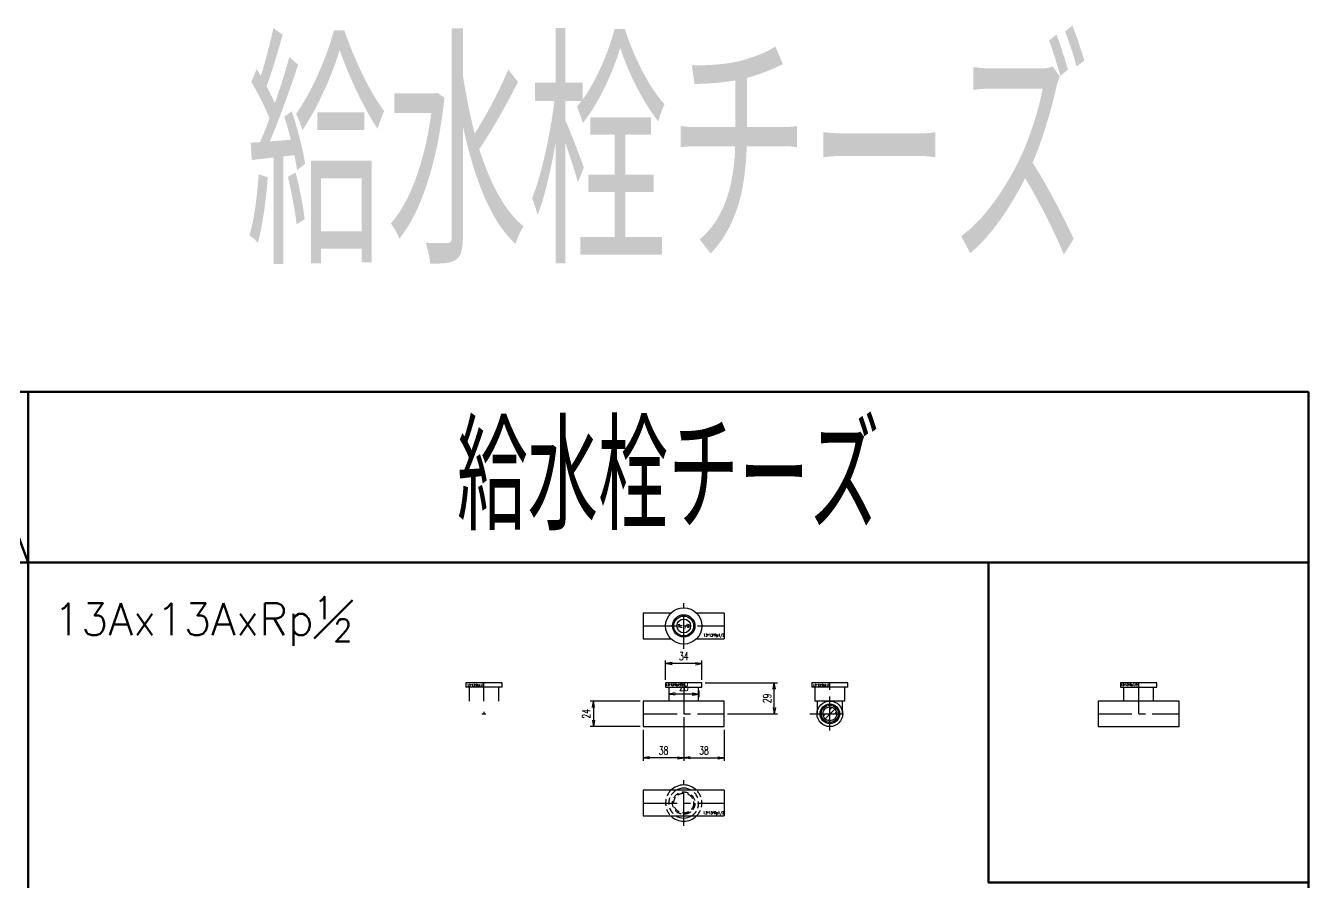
# Model space of a CAD drawing. Header units: millimetres. Extents: x 1711 to 90196, y -23291 to 8516.
# Drawn here: x 41885 to 43088, y -4261 to -3457 of the extents above; entities that cross this region are included whole.
import ezdxf
from ezdxf.enums import TextEntityAlignment as Align

# ---------------------------------------------------------------- set-up
doc = ezdxf.new("R2010")
doc.units = ezdxf.units.MM
doc.header["$PDMODE"] = 35
doc.linetypes.add('CENTER', pattern=[50.8, 31.75, -6.35, 6.35, -6.35])
doc.linetypes.add('HIDDEN', pattern=[9.525, 6.35, -3.175])
doc.layers.add('line', color=153, linetype='Continuous', lineweight=50)
for name, color, linetype in [('TEXT', 7, 'Continuous'), ('寸法', 2, 'Continuous'), ('配管-CVP', 4, 'Continuous'), ('＃配管（PVC)', 21, 'Continuous')]:
    doc.layers.add(name, color=color, linetype=linetype)
doc.styles.add('kpk', font='romans.shx', dxfattribs={"width": 0.7, "bigfont": 'extfont2.shx'})
doc.styles.get("Standard").update_dxf_attribs({"font": 'romans.shx', "bigfont": 'extfont.shx'})
doc.dimstyles.new('KPK-3', dxfattribs={"dimscale": 3, "dimtxt": 2.5, "dimasz": 2, "dimexe": 1, "dimexo": 1, "dimgap": 1, "dimtad": 3, "dimdec": 1, "dimdsep": 46, "dimtxsty": 'kpk', "dimblk": 'OPEN', "dimcen": 2.5, "dimclrd": 2, "dimclre": 2, "dimclrt": 4, "dimadec": 1, "dimazin": 2, "dimtfac": 1, "dimtdec": 1, "dimtmove": 0, "dimatfit": 2, "dimldrblk": 'OPEN', "dimfxl": 0, "dimlwd": -1, "dimlwe": -1, "dimarcsym": 0})

# ---------------------------------------------------------------- blocks, each defined once
blk = doc.blocks.new('_Open')
at = {"color": 0, "linetype": 'ByBlock', "lineweight": -2}
for p, q in [((-1, 0.17), (0, 0)), ((-1, -0.17), (0, 0)), ((0, 0), (-1, 0))]:
    blk.add_line(p, q, dxfattribs=at)
blk = doc.blocks.new('*D2032')
at = {"layer": 'Defpoints', "color": 0, "transparency": 16777216}
for p in [(42502.4, -4102.6), (42464.4, -4114.6), (42464.4, -4143.8)]:
    blk.add_point(p, dxfattribs=at)
at = {"layer": '寸法', "color": 2, "transparency": 16777216}
for p, q in [((42502.4, -4105.6), (42502.4, -4146.8)), ((42464.4, -4117.6), (42464.4, -4146.8)), ((42496.4, -4143.8), (42470.4, -4143.8))]:
    blk.add_line(p, q, dxfattribs=at)
at = {"layer": '寸法', "color": 2, "transparency": 16777216, "xscale": 6, "yscale": 6, "zscale": 6, "rotation": 180}
blk.add_blockref('_Open', (42464.4, -4143.8), dxfattribs=at)
at = {"layer": '寸法', "color": 2, "transparency": 16777216, "xscale": 6, "yscale": 6, "zscale": 6}
blk.add_blockref('_Open', (42502.4, -4143.8), dxfattribs=at)
at = {"layer": '寸法', "color": 4, "transparency": 16777216, "insert": (42483.4, -4137.1), "char_height": 7.5, "attachment_point": 5, "style": 'kpk', "bg_fill": 3, "box_fill_scale": 1.1, "bg_fill_color": 256, "bg_fill_true_color": 13158600, "bg_fill_transparency": 0}
blk.add_mtext('38', dxfattribs=at)
blk = doc.blocks.new('*D2033')
at = {"layer": 'Defpoints', "color": 0, "transparency": 16777216}
for p in [(42502.4, -4102.6), (42540.4, -4114.6), (42540.4, -4143.8)]:
    blk.add_point(p, dxfattribs=at)
at = {"layer": '寸法', "color": 2, "transparency": 16777216}
for p, q in [((42502.4, -4105.6), (42502.4, -4146.8)), ((42540.4, -4117.6), (42540.4, -4146.8)), ((42508.4, -4143.8), (42534.4, -4143.8))]:
    blk.add_line(p, q, dxfattribs=at)
at = {"layer": '寸法', "color": 2, "transparency": 16777216, "xscale": 6, "yscale": 6, "zscale": 6, "rotation": 180}
blk.add_blockref('_Open', (42502.4, -4143.8), dxfattribs=at)
at = {"layer": '寸法', "color": 2, "transparency": 16777216, "xscale": 6, "yscale": 6, "zscale": 6}
blk.add_blockref('_Open', (42540.4, -4143.8), dxfattribs=at)
at = {"layer": '寸法', "color": 4, "transparency": 16777216, "insert": (42521.4, -4137.1), "char_height": 7.5, "attachment_point": 5, "style": 'kpk', "bg_fill": 3, "box_fill_scale": 1.1, "bg_fill_color": 256, "bg_fill_true_color": 13158600, "bg_fill_transparency": 0}
blk.add_mtext('38', dxfattribs=at)
blk = doc.blocks.new('*D2034')
at = {"layer": 'Defpoints', "color": 0, "transparency": 16777216}
for p in [(42519.4, -4073.6), (42587.3, -4073.6), (42540.4, -4102.6)]:
    blk.add_point(p, dxfattribs=at)
at = {"layer": '寸法', "color": 2, "transparency": 16777216}
for p, q in [((42522.4, -4073.6), (42590.3, -4073.6)), ((42587.3, -4096.6), (42587.3, -4079.6)), ((42543.4, -4102.6), (42590.3, -4102.6))]:
    blk.add_line(p, q, dxfattribs=at)
at = {"layer": '寸法', "color": 2, "transparency": 16777216, "xscale": 6, "yscale": 6, "zscale": 6}
for p, rotation in [((42587.3, -4073.6), 90), ((42587.3, -4102.6), 270)]:
    blk.add_blockref('_Open', p, dxfattribs=dict(at, rotation=rotation))
at = {"layer": '寸法', "color": 4, "transparency": 16777216, "insert": (42580.5, -4088.1), "char_height": 7.5, "attachment_point": 5, "rotation": 90, "style": 'kpk', "bg_fill": 3, "box_fill_scale": 1.1, "bg_fill_color": 256, "bg_fill_true_color": 13158600, "bg_fill_transparency": 0}
blk.add_mtext('29', dxfattribs=at)
blk = doc.blocks.new('*D2035')
at = {"layer": 'Defpoints', "color": 0, "transparency": 16777216}
for p in [(42485.4, -4055.5), (42485.4, -4073.6), (42519.4, -4073.6)]:
    blk.add_point(p, dxfattribs=at)
at = {"layer": '寸法', "color": 2, "transparency": 16777216}
for p, q in [((42485.4, -4070.6), (42485.4, -4052.5)), ((42513.4, -4055.5), (42491.4, -4055.5)), ((42519.4, -4070.6), (42519.4, -4052.5))]:
    blk.add_line(p, q, dxfattribs=at)
at = {"layer": '寸法', "color": 2, "transparency": 16777216, "xscale": 6, "yscale": 6, "zscale": 6, "rotation": 180}
blk.add_blockref('_Open', (42485.4, -4055.5), dxfattribs=at)
at = {"layer": '寸法', "color": 2, "transparency": 16777216, "xscale": 6, "yscale": 6, "zscale": 6}
blk.add_blockref('_Open', (42519.4, -4055.5), dxfattribs=at)
at = {"layer": '寸法', "color": 4, "transparency": 16777216, "insert": (42502.4, -4048.7), "char_height": 7.5, "attachment_point": 5, "style": 'kpk', "bg_fill": 3, "box_fill_scale": 1.1, "bg_fill_color": 256, "bg_fill_true_color": 13158600, "bg_fill_transparency": 0}
blk.add_mtext('34', dxfattribs=at)
blk = doc.blocks.new('*D2036')
at = {"layer": 'Defpoints', "color": 0, "transparency": 16777216}
for p in [(42464.4, -4090.6), (42417.8, -4114.6), (42464.4, -4114.6)]:
    blk.add_point(p, dxfattribs=at)
at = {"layer": '寸法', "color": 2, "transparency": 16777216}
for p, q in [((42461.4, -4090.6), (42414.8, -4090.6)), ((42417.8, -4096.6), (42417.8, -4108.6)), ((42461.4, -4114.6), (42414.8, -4114.6))]:
    blk.add_line(p, q, dxfattribs=at)
at = {"layer": '寸法', "color": 2, "transparency": 16777216, "xscale": 6, "yscale": 6, "zscale": 6}
for p, rotation in [((42417.8, -4090.6), 90), ((42417.8, -4114.6), 270)]:
    blk.add_blockref('_Open', p, dxfattribs=dict(at, rotation=rotation))
at = {"layer": '寸法', "color": 4, "transparency": 16777216, "insert": (42411, -4102.6), "char_height": 7.5, "attachment_point": 5, "rotation": 90, "style": 'kpk', "bg_fill": 3, "box_fill_scale": 1.1, "bg_fill_color": 256, "bg_fill_true_color": 13158600, "bg_fill_transparency": 0}
blk.add_mtext('24', dxfattribs=at)
blk = doc.blocks.new('*D2037')
at = {"layer": 'Defpoints', "color": 0, "transparency": 16777216}
for p in [(42488.4, -4077.6), (42488.4, -4084.1), (42516.4, -4077.6)]:
    blk.add_point(p, dxfattribs=at)
at = {"layer": '寸法', "color": 2, "transparency": 16777216}
for p, q in [((42488.4, -4080.6), (42488.4, -4087.1)), ((42510.4, -4084.1), (42494.4, -4084.1)), ((42516.4, -4080.6), (42516.4, -4087.1))]:
    blk.add_line(p, q, dxfattribs=at)
at = {"layer": '寸法', "color": 2, "transparency": 16777216, "xscale": 6, "yscale": 6, "zscale": 6, "rotation": 180}
blk.add_blockref('_Open', (42488.4, -4084.1), dxfattribs=at)
at = {"layer": '寸法', "color": 2, "transparency": 16777216, "xscale": 6, "yscale": 6, "zscale": 6}
blk.add_blockref('_Open', (42516.4, -4084.1), dxfattribs=at)
at = {"layer": '寸法', "color": 4, "transparency": 16777216, "insert": (42502.4, -4077.3), "char_height": 7.5, "attachment_point": 5, "style": 'kpk', "bg_fill": 3, "box_fill_scale": 1.1, "bg_fill_color": 256, "bg_fill_true_color": 13158600, "bg_fill_transparency": 0}
blk.add_mtext('28', dxfattribs=at)
blk = doc.blocks.new('13Ax13AxRp1／2-給水栓T-正面')
at = {"layer": '＃配管（PVC)', "color": 0, "linetype": 'ByBlock'}
for p, q in [((-14, 25), (-14, 12)), ((14, 12), (14, 25))]:
    blk.add_line(p, q, dxfattribs=at)
at = {"layer": '＃配管（PVC)', "color": 2, "linetype": 'CENTER'}
for p, q in [((0, 29), (0, 0)), ((-38, 0), (38, 0))]:
    blk.add_line(p, q, dxfattribs=at)
at = {"layer": '＃配管（PVC)', "color": 0, "linetype": 'ByBlock'}
for points in [[(-17, 25), (17, 25), (17, 29), (-17, 29)], [(38, -12), (38, 12), (-38, 12), (-38, -12)]]:
    blk.add_lwpolyline(points, close=True, dxfattribs=at)
at = {"layer": 'Defpoints', "color": 6, "ltscale": 0.5, "style": 'kpk', "width": 0.7}
blk.add_text('13*13*Rp1/2', height=2, dxfattribs=at).set_placement((-16.5, 26.1))
blk = doc.blocks.new('13Ax13AxRp1／2-給水栓T-下面')
at = {"layer": '＃配管（PVC)', "color": 2, "linetype": 'CENTER'}
for p, q in [((0, -21.4), (0, 21.4)), ((-38, 0), (38, 0))]:
    blk.add_line(p, q, dxfattribs=at)
at = {"layer": '＃配管（PVC)', "color": 0, "linetype": 'ByBlock'}
for p, q in [((38, 12), (-38, 12)), ((-38, 12), (-38, -12)), ((38, 12), (38, -12)), ((-38, -12), (38, -12))]:
    blk.add_line(p, q, dxfattribs=at)
at = {"layer": '＃配管（PVC)', "color": 132, "linetype": 'HIDDEN'}
for radius in [10.5, 9.32]:
    blk.add_circle((0, 0), radius, dxfattribs=at)
at = {"layer": '＃配管（PVC)', "color": 0, "linetype": 'ByBlock'}
for radius, start, end in [(17, 44.9009, 135.0991), (14, 58.9973, 121.0027), (17, 224.9009, 315.0991), (14, 238.9973, 301.0027)]:
    blk.add_arc((0, 0), radius, start, end, dxfattribs=at)
at = {"layer": '＃配管（PVC)', "color": 132, "linetype": 'HIDDEN'}
for radius, start, end in [(17, 135.0991, 224.9009), (14, 121.0027, 238.9973), (14, 301.0027, 58.9973), (17, 315.0991, 44.9009)]:
    blk.add_arc((0, 0), radius, start, end, dxfattribs=at)
at = {"layer": 'Defpoints', "color": 6, "ltscale": 0.5, "style": 'kpk', "width": 0.7}
blk.add_text('13*13*Rp1/2', height=2.5, dxfattribs=at).set_placement((18.3, -10.4))
blk = doc.blocks.new('13Ax13AxRp1／2-給水栓T-上面')
at = {"layer": '＃配管（PVC)', "color": 2, "linetype": 'CENTER'}
for p, q in [((0, -21.4), (0, 21.4)), ((-38, 0), (38, 0))]:
    blk.add_line(p, q, dxfattribs=at)
at = {"layer": '＃配管（PVC)', "color": 0, "linetype": 'ByBlock'}
for p, q in [((-38, 12), (-38, -12)), ((-12, 12), (-38, 12)), ((38, 12), (12, 12)), ((38, 12), (38, -12)), ((-38, -12), (-12, -12)), ((12, -12), (38, -12))]:
    blk.add_line(p, q, dxfattribs=at)
for radius in [17, 9.32, 6.5]:
    blk.add_circle((0, 0), radius, dxfattribs=at)
at = {"layer": '＃配管（PVC)', "color": 42, "linetype": 'ByBlock'}
blk.add_circle((0, 0), 10.5, dxfattribs=at)
at = {"layer": 'Defpoints', "color": 6, "style": 'kpk', "width": 0.7}
blk.add_text('Rc1/2', height=3, dxfattribs=at).set_placement((0, 0), align=Align.MIDDLE_CENTER)
blk.add_text('13*13*Rp1/2', height=2.5, dxfattribs=at).set_placement((18.5, -10))
blk = doc.blocks.new('13Ax13AxRp1／2-給水栓T-側面')
at = {"layer": '＃配管（PVC)'}
h = blk.add_hatch(dxfattribs=at)
h.set_pattern_fill('ANSI31', color=252)
h.set_pattern_definition([(45, (-39096.7777, 4102.6155), (-2.24506403, 2.24506403), [])])
h.paths.add_polyline_path([(0, 0), (6.5, 0, 0.414214), (0, 6.5)])
h.paths.add_polyline_path([(0, 0), (-6.5, 0, 0.414214), (0, -6.5)])
at = {"layer": '＃配管（PVC)', "color": 0, "linetype": 'ByBlock'}
for p, q in [((-17, 29), (-17, 25)), ((17, 29), (-17, 29)), ((17, 25), (-17, 25)), ((-14, 25), (-14, 12)), ((14, 12), (14, 25)), ((17, 25), (17, 29)), ((0, 12), (-14, 12)), ((-12, 12), (-12, 0)), ((14, 12), (0, 12)), ((12, 0), (12, 12))]:
    blk.add_line(p, q, dxfattribs=at)
at = {"layer": '＃配管（PVC)', "color": 2, "linetype": 'CENTER'}
for p, q in [((0, -15.6), (0, 29)), ((-18.9, 0), (18.9, 0))]:
    blk.add_line(p, q, dxfattribs=at)
at = {"layer": '＃配管（PVC)', "color": 0, "linetype": 'ByBlock'}
for radius in [12, 9.2, 8.06, 6.5]:
    blk.add_circle((0, 0), radius, dxfattribs=at)
at = {"layer": 'Defpoints', "color": 6, "ltscale": 0.5, "style": 'kpk', "width": 0.7}
blk.add_text('13*13*Rp1/2', height=2, dxfattribs=at).set_placement((-15.7, 25.9))
blk = doc.blocks.new('*U336')
at = {"color": 0}
blk.add_blockref('13Ax13AxRp1／2-給水栓T-正面', (0, 0), dxfattribs=at)
blk = doc.blocks.new('*U817')
at = {"color": 0, "linetype": 'ByBlock', "ltscale": 0.5}
for p, q in [((-17, 29), (-17, 25)), ((17, 29), (-17, 29)), ((17, 25), (-17, 25)), ((-14, 25), (-14, 12)), ((14, 12), (14, 25)), ((17, 25), (17, 29))]:
    blk.add_line(p, q, dxfattribs=at)
at = {"layer": '＃配管（PVC)', "color": 2, "linetype": 'CENTER'}
for p, q in [((0, 12), (0, 29)), ((-1.9, 0), (1.9, 0)), ((0, 1.9), (0, 0))]:
    blk.add_line(p, q, dxfattribs=at)
at = {"layer": 'Defpoints', "color": 6, "ltscale": 0.5, "style": 'kpk', "width": 0.7}
blk.add_text('13*13*Rp1/2', height=2, dxfattribs=at).set_placement((-15.7, 25.9))
blk = doc.blocks.new('A$Cf01605b7')
at = {"layer": 'line'}
for p, q in [((2580, 0), (3780, 0)), ((3780, 0), (3780, -1360)), ((2580, -160), (3780, -160))]:
    blk.add_line(p, q, dxfattribs=at)
for points in [[(2520, -1360), (2520, 0), (2580, 0), (2580, -1360)], [(2520, 0), (2580, -160), (2520, -160)]]:
    blk.add_lwpolyline(points, dxfattribs=at)
blk.add_lwpolyline([(3780, -160), (3480, -160), (3480, -460), (3780, -460)], close=True, dxfattribs=at)
for s, insert, char_height, attachment_point in [('{\\W0.6;給水栓チーズ}', (3180, -80), 100, 5), ('\\A1;13Ax13AxRp{\\H0.7x;\\S1#2;}', (2603.6, -215.3), 30, 4)]:
    blk.add_mtext(s, dxfattribs=dict(at, insert=insert, char_height=char_height, attachment_point=attachment_point))

msp = doc.modelspace()

# ---------------------------------------------------------------- block references
at = {"layer": '配管-CVP'}
for name, p in [('*U817', (42315.0926, -4102.6155)), ('13Ax13AxRp1／2-給水栓T-側面', (42639.3494, -4102.6155)), ('*U336', (42928.7786, -4102.6155)), ('13Ax13AxRp1／2-給水栓T-下面', (42502.3595, -4186.2945))]:
    msp.add_blockref(name, p, dxfattribs=at)

# ---------------------------------------------------------------- texts
at = {"layer": 'TEXT', "color": 6, "insert": (42487.932, -3580.6046), "char_height": 200, "attachment_point": 5}
msp.add_mtext('{\\W0.6;給水栓チーズ}', dxfattribs=at)

# ---------------------------------------------------------------- dimensions: what is measured, and where the dimension line sits
at = {"layer": '寸法'}
dim = msp.add_linear_dim(base=(42464.3595, -4143.8352), p1=(42502.3595, -4102.6155), p2=(42464.3595, -4114.6155), dimstyle='KPK-3', dxfattribs=at)
dim.commit()
dim.dimension.update_dxf_attribs({"geometry": '*D2032', "text_midpoint": (42483.3595, -4137.0852)})

# ---------------------------------------------------------------- next in the draw order: dimensions: what is measured, and where the dimension line sits
dim = msp.add_linear_dim(base=(42417.7752, -4114.6155), p1=(42464.3595, -4090.6155), p2=(42464.3595, -4114.6155), angle=90, dimstyle='KPK-3', dxfattribs=at)
dim.commit()
dim.dimension.update_dxf_attribs({"geometry": '*D2036', "text_midpoint": (42411.0252, -4102.6155)})
dim = msp.add_linear_dim(base=(42540.3595, -4143.8352), p1=(42502.3595, -4102.6155), p2=(42540.3595, -4114.6155), dimstyle='KPK-3', override={"dimtmove": 1}, dxfattribs=at)
dim.commit()
dim.dimension.update_dxf_attribs({"geometry": '*D2033', "text_midpoint": (42521.3595, -4137.0852)})

# ---------------------------------------------------------------- next in the draw order: dimensions: what is measured, and where the dimension line sits
dim = msp.add_linear_dim(base=(42587.2849, -4073.6155), p1=(42540.3595, -4102.6155), p2=(42519.3595, -4073.6155), angle=90, dimstyle='KPK-3', dxfattribs=at)
dim.commit()
dim.dimension.update_dxf_attribs({"geometry": '*D2034', "text_midpoint": (42580.5349, -4088.1155)})

# ---------------------------------------------------------------- next in the draw order: dimensions: what is measured, and where the dimension line sits
dim = msp.add_linear_dim(base=(42485.3595, -4055.4611), p1=(42519.3595, -4073.6155), p2=(42485.3595, -4073.6155), dimstyle='KPK-3', dxfattribs=at)
dim.commit()
dim.dimension.update_dxf_attribs({"geometry": '*D2035', "text_midpoint": (42502.3595, -4048.7111)})

# ---------------------------------------------------------------- next in the draw order: block references
at = {"layer": '配管-CVP'}
msp.add_blockref('13Ax13AxRp1／2-給水栓T-上面', (42502.3595, -4020.2137), dxfattribs=at)

# ---------------------------------------------------------------- next in the draw order: dimensions: what is measured, and where the dimension line sits
at = {"layer": '寸法'}
dim = msp.add_linear_dim(base=(42488.3595, -4084.0767), p1=(42516.3595, -4077.6155), p2=(42488.3595, -4077.6155), dimstyle='KPK-3', dxfattribs=at)
dim.commit()
dim.dimension.update_dxf_attribs({"geometry": '*D2037', "text_midpoint": (42502.3595, -4077.3267)})

# ---------------------------------------------------------------- next in the draw order: block references
at = {"layer": 'line'}
msp.add_blockref('A$Cf01605b7', (39307.932, -3800.6046), dxfattribs=at)
at = {"layer": '配管-CVP'}
msp.add_blockref('13Ax13AxRp1／2-給水栓T-正面', (42502.3595, -4102.6155), dxfattribs=at)

doc.saveas('drawing.dxf')
